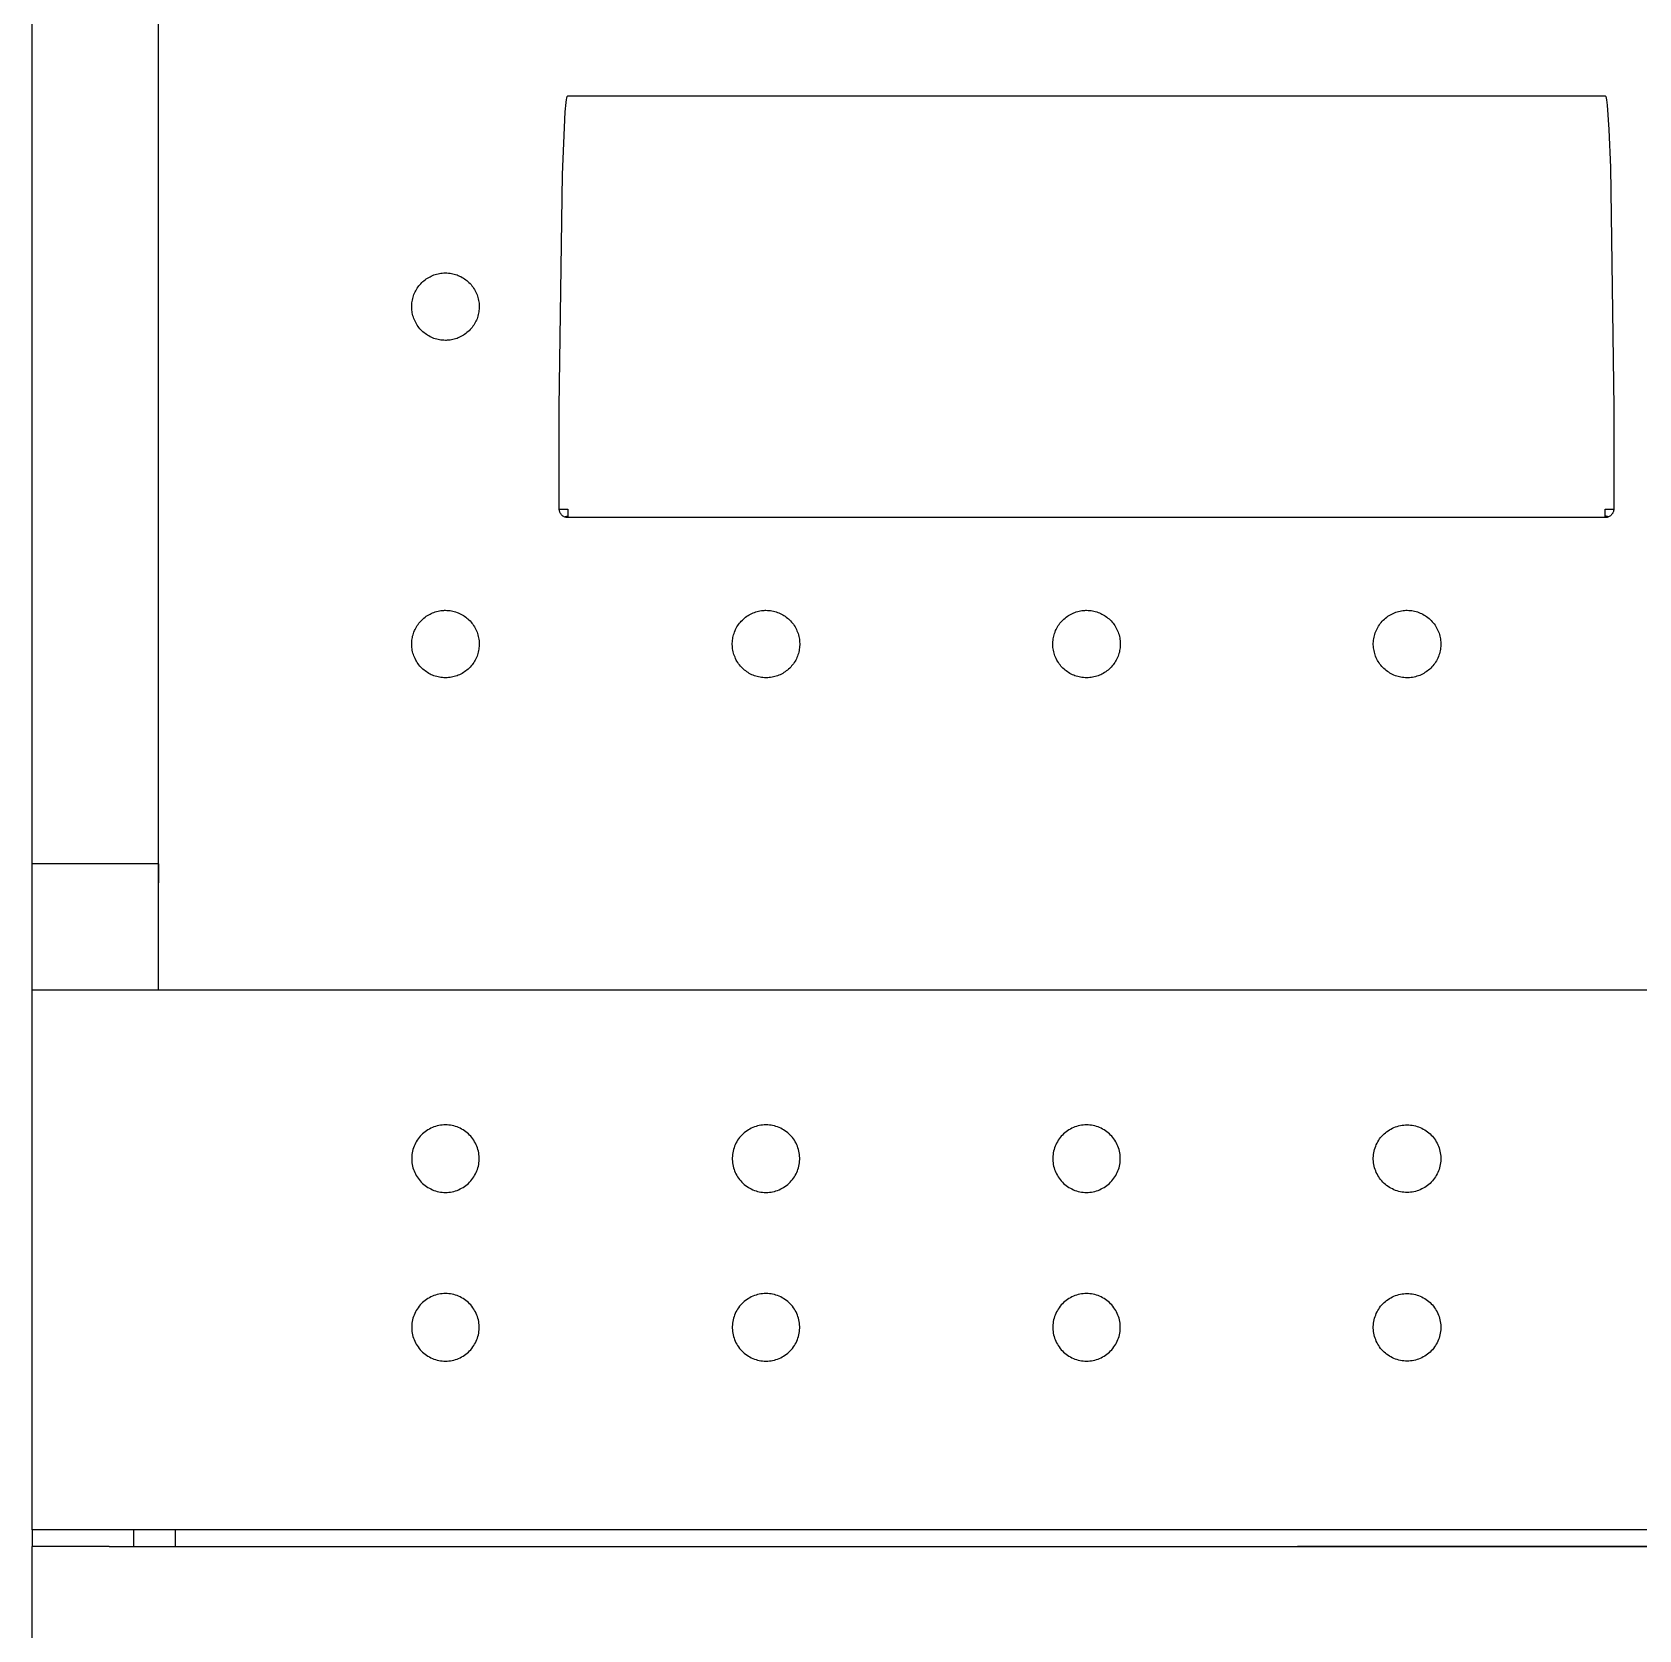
# Model space of a CAD drawing. Header units: millimetres. Extents: x 0 to 50, y 0 to 130.
# Drawn here: x 0 to 19.05, y 32.41 to 51.35 of the extents above; entities that cross this region are included whole.
import ezdxf

# ---------------------------------------------------------------- set-up
doc = ezdxf.new("R2010")
doc.units = ezdxf.units.MM

msp = doc.modelspace()

# ---------------------------------------------------------------- linework, layer by layer
at = {"color": 4, "linetype": 'CONTINUOUS', "true_color": 0x40d9ff}
for p, q in [((0, 33.6), (0, 107.024)), ((0, 41.5), (0, 88.5)), ((1.5, 41.539), (1.5, 88.461)), ((6.313, 45.607), (6.35, 45.619)), ((18.65, 45.6), (6.35, 45.6)), ((18.687, 45.607), (18.65, 45.619)), ((1.5, 41.496), (1.5, 41.539)), ((0, 41.5), (1.5, 41.5)), ((0, 40), (0, 41.5)), ((1.5, 41.269), (1.5, 41.496)), ((1.5, 40), (1.5, 41.269)), ((0, 40), (1.5, 40)), ((0, 33.6), (0, 40)), ((1.5, 40), (23.5, 40)), ((21.5, 33.6), (0, 33.6)), ((0, 33.6), (0, 33.4)), ((1.2, 33.6), (1.2, 33.4)), ((1.7, 33.4), (1.7, 33.6)), ((0, 33.4), (0.003, 33.4)), ((0, 23), (0, 33.4)), ((0.914, 33.4), (0.003, 33.4))]:
    msp.add_line(p, q, dxfattribs=at)
for points in [[(1.5, 41.539), (1.5, 41.585), (1.5, 41.634), (1.5, 41.685), (1.5, 41.739), (1.5, 41.796), (1.5, 41.855), (1.5, 41.916), (1.5, 41.979), (1.5, 42.044), (1.5, 42.11), (1.5, 42.178), (1.5, 42.248), (1.5, 42.319), (1.5, 42.39), (1.5, 42.463), (1.5, 42.536), (1.5, 42.61), (1.5, 42.684), (1.5, 51.609)], [(6.25, 45.7), (6.25, 46.908), (6.286, 49.665), (6.32, 50.409), (6.331, 50.52), (6.336, 50.557), (6.338, 50.572), (6.34, 50.579), (6.342, 50.586), (6.344, 50.591), (6.347, 50.596), (6.35, 50.6), (18.65, 50.6), (18.655, 50.593), (18.658, 50.588), (18.66, 50.58), (18.662, 50.571), (18.666, 50.55), (18.673, 50.488), (18.693, 50.201), (18.711, 49.751), (18.75, 46.908), (18.75, 45.7)], [(4.91, 47.7), (4.9, 47.7), (4.882, 47.701), (4.864, 47.702), (4.846, 47.704), (4.829, 47.706), (4.812, 47.71), (4.796, 47.714), (4.779, 47.719), (4.763, 47.724), (4.748, 47.73), (4.732, 47.737), (4.717, 47.744), (4.702, 47.753), (4.688, 47.761), (4.674, 47.771), (4.66, 47.781), (4.646, 47.791), (4.633, 47.802), (4.621, 47.814), (4.609, 47.826), (4.597, 47.839), (4.586, 47.852), (4.575, 47.866), (4.566, 47.881), (4.556, 47.896), (4.548, 47.911), (4.54, 47.927), (4.533, 47.943), (4.526, 47.959), (4.52, 47.975), (4.515, 47.992), (4.511, 48.009), (4.507, 48.026), (4.504, 48.043), (4.502, 48.06), (4.501, 48.077), (4.5, 48.094), (4.5, 48.111), (4.501, 48.128), (4.503, 48.145), (4.505, 48.162), (4.508, 48.178), (4.512, 48.195), (4.516, 48.211), (4.521, 48.227), (4.527, 48.243), (4.533, 48.259), (4.54, 48.274), (4.548, 48.289), (4.556, 48.304), (4.565, 48.319), (4.575, 48.333), (4.585, 48.346), (4.596, 48.36), (4.607, 48.372), (4.62, 48.385), (4.632, 48.397), (4.645, 48.408), (4.659, 48.419), (4.673, 48.429), (4.687, 48.438), (4.702, 48.447), (4.717, 48.455), (4.732, 48.463), (4.748, 48.47), (4.763, 48.476), (4.779, 48.481), (4.795, 48.486), (4.812, 48.49), (4.828, 48.493), (4.845, 48.496), (4.862, 48.498), (4.88, 48.499), (4.89, 48.5), (4.9, 48.5), (4.918, 48.499), (4.936, 48.498), (4.954, 48.496), (4.971, 48.494), (4.988, 48.49), (5.004, 48.486), (5.021, 48.481), (5.037, 48.476), (5.052, 48.47), (5.068, 48.463), (5.083, 48.456), (5.098, 48.447), (5.112, 48.439), (5.126, 48.429), (5.14, 48.419), (5.154, 48.409), (5.167, 48.398), (5.179, 48.386), (5.191, 48.374), (5.203, 48.361), (5.214, 48.348), (5.225, 48.334), (5.234, 48.319), (5.244, 48.304), (5.252, 48.289), (5.26, 48.273), (5.267, 48.257), (5.274, 48.241), (5.28, 48.225), (5.285, 48.208), (5.289, 48.191), (5.293, 48.174), (5.296, 48.157), (5.298, 48.14), (5.299, 48.123), (5.3, 48.106), (5.3, 48.089), (5.299, 48.072), (5.297, 48.055), (5.295, 48.038), (5.292, 48.022), (5.289, 48.005), (5.284, 47.989), (5.279, 47.973), (5.274, 47.957), (5.267, 47.941), (5.26, 47.926), (5.252, 47.911), (5.244, 47.896), (5.235, 47.881), (5.225, 47.867), (5.215, 47.854), (5.204, 47.84), (5.193, 47.828), (5.18, 47.815), (5.168, 47.804), (5.155, 47.792), (5.141, 47.781), (5.127, 47.771), (5.113, 47.762), (5.098, 47.753), (5.083, 47.745), (5.068, 47.737), (5.052, 47.73), (5.037, 47.724), (5.021, 47.718), (5.005, 47.714), (4.989, 47.71), (4.972, 47.706), (4.955, 47.704), (4.938, 47.702), (4.92, 47.701), (4.91, 47.7)], [(6.25, 45.7), (6.25, 45.7), (6.25, 45.7), (6.251, 45.7), (6.252, 45.7), (6.253, 45.7), (6.254, 45.7), (6.256, 45.7), (6.258, 45.7), (6.26, 45.7), (6.262, 45.7), (6.264, 45.7), (6.267, 45.7), (6.27, 45.7), (6.273, 45.7), (6.276, 45.7), (6.279, 45.7), (6.283, 45.7), (6.287, 45.7), (6.29, 45.7), (6.294, 45.7), (6.299, 45.7), (6.303, 45.7), (6.307, 45.7), (6.312, 45.7), (6.316, 45.7), (6.321, 45.7), (6.326, 45.7), (6.33, 45.7), (6.335, 45.7), (6.34, 45.7), (6.345, 45.7), (6.35, 45.7), (6.35, 45.695), (6.35, 45.69), (6.35, 45.685), (6.35, 45.68), (6.35, 45.676), (6.35, 45.671), (6.35, 45.666), (6.35, 45.662), (6.35, 45.657), (6.35, 45.653), (6.35, 45.649), (6.35, 45.644), (6.35, 45.64), (6.35, 45.637), (6.35, 45.633), (6.35, 45.629), (6.35, 45.626), (6.35, 45.623), (6.35, 45.62), (6.35, 45.617), (6.35, 45.614), (6.35, 45.612), (6.35, 45.61), (6.35, 45.608), (6.35, 45.606), (6.35, 45.604), (6.35, 45.603), (6.35, 45.602), (6.35, 45.601), (6.35, 45.6), (6.35, 45.6), (6.35, 45.6)], [(6.35, 45.6), (6.345, 45.6), (6.34, 45.6), (6.33, 45.602), (6.321, 45.604), (6.315, 45.606), (6.309, 45.609), (6.302, 45.612), (6.293, 45.618), (6.289, 45.621), (6.285, 45.625), (6.28, 45.629), (6.275, 45.634), (6.27, 45.64), (6.265, 45.647), (6.261, 45.655), (6.257, 45.664), (6.255, 45.668), (6.253, 45.674), (6.252, 45.679), (6.251, 45.685), (6.25, 45.691), (6.25, 45.7)], [(18.65, 45.6), (18.65, 45.6), (18.65, 45.6), (18.65, 45.601), (18.65, 45.602), (18.65, 45.603), (18.65, 45.604), (18.65, 45.606), (18.65, 45.608), (18.65, 45.61), (18.65, 45.612), (18.65, 45.614), (18.65, 45.617), (18.65, 45.62), (18.65, 45.623), (18.65, 45.626), (18.65, 45.629), (18.65, 45.633), (18.65, 45.637), (18.65, 45.64), (18.65, 45.644), (18.65, 45.649), (18.65, 45.653), (18.65, 45.657), (18.65, 45.662), (18.65, 45.666), (18.65, 45.671), (18.65, 45.676), (18.65, 45.68), (18.65, 45.685), (18.65, 45.69), (18.65, 45.695), (18.65, 45.7), (18.655, 45.7), (18.66, 45.7), (18.665, 45.7), (18.67, 45.7), (18.674, 45.7), (18.679, 45.7), (18.684, 45.7), (18.688, 45.7), (18.693, 45.7), (18.697, 45.7), (18.701, 45.7), (18.706, 45.7), (18.71, 45.7), (18.713, 45.7), (18.717, 45.7), (18.721, 45.7), (18.724, 45.7), (18.727, 45.7), (18.73, 45.7), (18.733, 45.7), (18.736, 45.7), (18.738, 45.7), (18.74, 45.7), (18.742, 45.7), (18.744, 45.7), (18.746, 45.7), (18.747, 45.7), (18.748, 45.7), (18.749, 45.7), (18.75, 45.7), (18.75, 45.7), (18.75, 45.7)], [(18.75, 45.7), (18.75, 45.695), (18.75, 45.69), (18.748, 45.68), (18.746, 45.671), (18.744, 45.665), (18.741, 45.659), (18.738, 45.652), (18.733, 45.644), (18.729, 45.639), (18.725, 45.635), (18.721, 45.63), (18.716, 45.625), (18.71, 45.62), (18.703, 45.615), (18.695, 45.611), (18.687, 45.607), (18.682, 45.605), (18.677, 45.603), (18.671, 45.602), (18.665, 45.601), (18.659, 45.6), (18.65, 45.6)], [(4.91, 43.7), (4.9, 43.7), (4.882, 43.701), (4.864, 43.702), (4.846, 43.704), (4.829, 43.706), (4.812, 43.71), (4.796, 43.714), (4.779, 43.719), (4.763, 43.724), (4.748, 43.73), (4.732, 43.737), (4.717, 43.744), (4.702, 43.753), (4.688, 43.761), (4.674, 43.771), (4.66, 43.781), (4.646, 43.791), (4.633, 43.802), (4.621, 43.814), (4.609, 43.826), (4.597, 43.839), (4.586, 43.852), (4.575, 43.866), (4.566, 43.881), (4.556, 43.896), (4.548, 43.911), (4.54, 43.927), (4.533, 43.943), (4.526, 43.959), (4.52, 43.975), (4.515, 43.992), (4.511, 44.009), (4.507, 44.026), (4.504, 44.043), (4.502, 44.06), (4.501, 44.077), (4.5, 44.094), (4.5, 44.111), (4.501, 44.128), (4.503, 44.145), (4.505, 44.162), (4.508, 44.178), (4.511, 44.195), (4.516, 44.211), (4.521, 44.227), (4.527, 44.243), (4.533, 44.259), (4.54, 44.274), (4.548, 44.289), (4.556, 44.304), (4.565, 44.319), (4.575, 44.333), (4.585, 44.346), (4.596, 44.36), (4.607, 44.372), (4.62, 44.385), (4.632, 44.396), (4.645, 44.408), (4.659, 44.418), (4.673, 44.429), (4.687, 44.438), (4.702, 44.447), (4.717, 44.455), (4.732, 44.463), (4.748, 44.47), (4.763, 44.476), (4.779, 44.481), (4.795, 44.486), (4.812, 44.49), (4.828, 44.493), (4.845, 44.496), (4.862, 44.498), (4.88, 44.499), (4.89, 44.5), (4.9, 44.5), (4.918, 44.499), (4.936, 44.498), (4.954, 44.496), (4.971, 44.493), (4.988, 44.49), (5.004, 44.486), (5.021, 44.481), (5.037, 44.476), (5.052, 44.47), (5.068, 44.463), (5.083, 44.456), (5.098, 44.447), (5.112, 44.439), (5.126, 44.429), (5.14, 44.419), (5.154, 44.409), (5.167, 44.398), (5.179, 44.386), (5.191, 44.374), (5.203, 44.361), (5.214, 44.348), (5.225, 44.334), (5.234, 44.319), (5.244, 44.304), (5.252, 44.289), (5.26, 44.273), (5.267, 44.257), (5.274, 44.241), (5.28, 44.225), (5.285, 44.208), (5.289, 44.191), (5.293, 44.174), (5.296, 44.157), (5.298, 44.14), (5.299, 44.123), (5.3, 44.106), (5.3, 44.089), (5.299, 44.072), (5.297, 44.055), (5.295, 44.038), (5.292, 44.022), (5.289, 44.005), (5.284, 43.989), (5.279, 43.973), (5.274, 43.957), (5.267, 43.941), (5.26, 43.926), (5.252, 43.911), (5.244, 43.896), (5.235, 43.881), (5.225, 43.867), (5.215, 43.854), (5.204, 43.84), (5.193, 43.828), (5.181, 43.815), (5.168, 43.804), (5.155, 43.792), (5.141, 43.782), (5.127, 43.771), (5.113, 43.761), (5.098, 43.753), (5.083, 43.745), (5.068, 43.737), (5.052, 43.73), (5.037, 43.724), (5.021, 43.719), (5.005, 43.714), (4.988, 43.71), (4.972, 43.706), (4.955, 43.704), (4.938, 43.702), (4.92, 43.701), (4.91, 43.7)], [(8.71, 43.7), (8.7, 43.7), (8.682, 43.701), (8.664, 43.702), (8.646, 43.704), (8.629, 43.706), (8.612, 43.71), (8.596, 43.714), (8.579, 43.719), (8.563, 43.724), (8.548, 43.73), (8.532, 43.737), (8.517, 43.744), (8.502, 43.753), (8.488, 43.761), (8.474, 43.771), (8.46, 43.781), (8.446, 43.791), (8.433, 43.802), (8.421, 43.814), (8.409, 43.826), (8.397, 43.839), (8.386, 43.852), (8.375, 43.866), (8.366, 43.881), (8.356, 43.896), (8.348, 43.911), (8.34, 43.927), (8.333, 43.943), (8.326, 43.959), (8.32, 43.975), (8.315, 43.992), (8.311, 44.009), (8.307, 44.026), (8.304, 44.043), (8.302, 44.06), (8.301, 44.077), (8.3, 44.094), (8.3, 44.111), (8.301, 44.128), (8.303, 44.145), (8.305, 44.162), (8.308, 44.178), (8.311, 44.195), (8.316, 44.211), (8.321, 44.227), (8.327, 44.243), (8.333, 44.259), (8.34, 44.274), (8.348, 44.289), (8.356, 44.304), (8.365, 44.319), (8.375, 44.333), (8.385, 44.346), (8.396, 44.36), (8.407, 44.372), (8.42, 44.385), (8.432, 44.396), (8.445, 44.408), (8.459, 44.418), (8.473, 44.429), (8.487, 44.438), (8.502, 44.447), (8.517, 44.455), (8.532, 44.463), (8.548, 44.47), (8.563, 44.476), (8.579, 44.481), (8.595, 44.486), (8.612, 44.49), (8.628, 44.493), (8.645, 44.496), (8.662, 44.498), (8.68, 44.499), (8.69, 44.5), (8.7, 44.5), (8.718, 44.499), (8.736, 44.498), (8.754, 44.496), (8.771, 44.493), (8.788, 44.49), (8.804, 44.486), (8.821, 44.481), (8.837, 44.476), (8.852, 44.47), (8.868, 44.463), (8.883, 44.456), (8.898, 44.447), (8.912, 44.439), (8.926, 44.429), (8.94, 44.419), (8.954, 44.409), (8.967, 44.398), (8.979, 44.386), (8.991, 44.374), (9.003, 44.361), (9.014, 44.348), (9.025, 44.334), (9.034, 44.319), (9.044, 44.304), (9.052, 44.289), (9.06, 44.273), (9.067, 44.257), (9.074, 44.241), (9.08, 44.225), (9.085, 44.208), (9.089, 44.191), (9.093, 44.174), (9.096, 44.157), (9.098, 44.14), (9.099, 44.123), (9.1, 44.106), (9.1, 44.089), (9.099, 44.072), (9.097, 44.055), (9.095, 44.038), (9.092, 44.022), (9.089, 44.005), (9.084, 43.989), (9.079, 43.973), (9.074, 43.957), (9.067, 43.941), (9.06, 43.926), (9.052, 43.911), (9.044, 43.896), (9.035, 43.881), (9.025, 43.867), (9.015, 43.854), (9.004, 43.84), (8.993, 43.828), (8.981, 43.815), (8.968, 43.804), (8.955, 43.792), (8.941, 43.782), (8.927, 43.771), (8.913, 43.761), (8.898, 43.753), (8.883, 43.745), (8.868, 43.737), (8.852, 43.73), (8.837, 43.724), (8.821, 43.719), (8.805, 43.714), (8.788, 43.71), (8.772, 43.706), (8.755, 43.704), (8.738, 43.702), (8.72, 43.701), (8.71, 43.7)], [(12.51, 43.7), (12.5, 43.7), (12.482, 43.701), (12.464, 43.702), (12.446, 43.704), (12.429, 43.706), (12.412, 43.71), (12.396, 43.714), (12.379, 43.719), (12.363, 43.724), (12.348, 43.73), (12.332, 43.737), (12.317, 43.744), (12.302, 43.753), (12.288, 43.761), (12.274, 43.771), (12.26, 43.781), (12.246, 43.791), (12.233, 43.802), (12.221, 43.814), (12.209, 43.826), (12.197, 43.839), (12.186, 43.852), (12.175, 43.866), (12.166, 43.881), (12.156, 43.896), (12.148, 43.911), (12.14, 43.927), (12.133, 43.943), (12.126, 43.959), (12.12, 43.975), (12.115, 43.992), (12.111, 44.009), (12.107, 44.026), (12.104, 44.043), (12.102, 44.06), (12.101, 44.077), (12.1, 44.094), (12.1, 44.111), (12.101, 44.128), (12.103, 44.145), (12.105, 44.162), (12.108, 44.178), (12.111, 44.195), (12.116, 44.211), (12.121, 44.227), (12.127, 44.243), (12.133, 44.259), (12.14, 44.274), (12.148, 44.289), (12.156, 44.304), (12.165, 44.319), (12.175, 44.333), (12.185, 44.346), (12.196, 44.36), (12.207, 44.372), (12.22, 44.385), (12.232, 44.396), (12.245, 44.408), (12.259, 44.418), (12.273, 44.429), (12.287, 44.438), (12.302, 44.447), (12.317, 44.455), (12.332, 44.463), (12.348, 44.47), (12.363, 44.476), (12.379, 44.481), (12.395, 44.486), (12.412, 44.49), (12.428, 44.493), (12.445, 44.496), (12.462, 44.498), (12.48, 44.499), (12.49, 44.5), (12.5, 44.5), (12.518, 44.499), (12.536, 44.498), (12.554, 44.496), (12.571, 44.493), (12.588, 44.49), (12.604, 44.486), (12.621, 44.481), (12.637, 44.476), (12.652, 44.47), (12.668, 44.463), (12.683, 44.456), (12.698, 44.447), (12.712, 44.439), (12.726, 44.429), (12.74, 44.419), (12.754, 44.409), (12.767, 44.398), (12.779, 44.386), (12.791, 44.374), (12.803, 44.361), (12.814, 44.348), (12.825, 44.334), (12.834, 44.319), (12.844, 44.304), (12.852, 44.289), (12.86, 44.273), (12.867, 44.257), (12.874, 44.241), (12.88, 44.225), (12.885, 44.208), (12.889, 44.191), (12.893, 44.174), (12.896, 44.157), (12.898, 44.14), (12.899, 44.123), (12.9, 44.106), (12.9, 44.089), (12.899, 44.072), (12.897, 44.055), (12.895, 44.038), (12.892, 44.022), (12.889, 44.005), (12.884, 43.989), (12.879, 43.973), (12.874, 43.957), (12.867, 43.941), (12.86, 43.926), (12.852, 43.911), (12.844, 43.896), (12.835, 43.881), (12.825, 43.867), (12.815, 43.854), (12.804, 43.84), (12.793, 43.828), (12.781, 43.815), (12.768, 43.804), (12.755, 43.792), (12.741, 43.782), (12.727, 43.771), (12.713, 43.761), (12.698, 43.753), (12.683, 43.745), (12.668, 43.737), (12.652, 43.73), (12.637, 43.724), (12.621, 43.719), (12.605, 43.714), (12.588, 43.71), (12.572, 43.706), (12.555, 43.704), (12.538, 43.702), (12.52, 43.701), (12.51, 43.7)], [(16.285, 44.5), (16.3, 44.5), (16.319, 44.499), (16.337, 44.498), (16.355, 44.496), (16.372, 44.493), (16.389, 44.49), (16.406, 44.485), (16.423, 44.481), (16.439, 44.475), (16.456, 44.468), (16.471, 44.461), (16.487, 44.453), (16.503, 44.444), (16.518, 44.435), (16.532, 44.425), (16.547, 44.414), (16.561, 44.403), (16.574, 44.391), (16.587, 44.378), (16.599, 44.365), (16.611, 44.352), (16.622, 44.338), (16.632, 44.323), (16.641, 44.308), (16.65, 44.293), (16.658, 44.278), (16.666, 44.262), (16.673, 44.245), (16.679, 44.229), (16.684, 44.212), (16.688, 44.195), (16.692, 44.178), (16.695, 44.161), (16.698, 44.144), (16.699, 44.126), (16.7, 44.108), (16.7, 44.091), (16.699, 44.073), (16.698, 44.055), (16.695, 44.038), (16.692, 44.02), (16.688, 44.003), (16.683, 43.985), (16.677, 43.968), (16.671, 43.951), (16.664, 43.934), (16.656, 43.918), (16.647, 43.902), (16.638, 43.886), (16.628, 43.871), (16.617, 43.857), (16.606, 43.843), (16.594, 43.829), (16.582, 43.816), (16.569, 43.804), (16.555, 43.792), (16.541, 43.781), (16.527, 43.771), (16.512, 43.761), (16.497, 43.752), (16.482, 43.744), (16.466, 43.736), (16.45, 43.729), (16.434, 43.723), (16.417, 43.718), (16.4, 43.713), (16.383, 43.709), (16.365, 43.705), (16.347, 43.703), (16.329, 43.701), (16.315, 43.7), (16.3, 43.7), (16.281, 43.701), (16.263, 43.702), (16.245, 43.704), (16.228, 43.706), (16.211, 43.71), (16.194, 43.714), (16.177, 43.719), (16.161, 43.725), (16.144, 43.732), (16.129, 43.739), (16.113, 43.747), (16.097, 43.756), (16.082, 43.765), (16.068, 43.775), (16.053, 43.786), (16.039, 43.797), (16.026, 43.809), (16.013, 43.822), (16.001, 43.835), (15.989, 43.848), (15.978, 43.862), (15.968, 43.877), (15.958, 43.892), (15.95, 43.907), (15.941, 43.922), (15.934, 43.938), (15.927, 43.955), (15.921, 43.971), (15.916, 43.988), (15.912, 44.005), (15.908, 44.022), (15.905, 44.039), (15.902, 44.056), (15.901, 44.074), (15.9, 44.092), (15.9, 44.109), (15.901, 44.127), (15.902, 44.145), (15.905, 44.162), (15.908, 44.18), (15.912, 44.197), (15.917, 44.215), (15.923, 44.232), (15.929, 44.249), (15.936, 44.266), (15.944, 44.282), (15.953, 44.298), (15.962, 44.314), (15.972, 44.329), (15.983, 44.343), (15.994, 44.357), (16.006, 44.371), (16.018, 44.384), (16.031, 44.396), (16.045, 44.408), (16.059, 44.419), (16.073, 44.429), (16.088, 44.439), (16.103, 44.448), (16.118, 44.456), (16.134, 44.464), (16.15, 44.471), (16.166, 44.477), (16.183, 44.482), (16.2, 44.487), (16.217, 44.491), (16.235, 44.495), (16.253, 44.497), (16.271, 44.499), (16.285, 44.5)], [(1.5, 41.496), (1.5, 41.456), (1.5, 41.419), (1.5, 41.386), (1.5, 41.355), (1.5, 41.329), (1.5, 41.305), (1.5, 41.285), (1.5, 41.269)], [(4.88, 37.6), (4.9, 37.6), (4.92, 37.6), (4.94, 37.602), (4.96, 37.604), (4.979, 37.608), (4.999, 37.612), (5.018, 37.618), (5.037, 37.624), (5.055, 37.631), (5.074, 37.64), (5.091, 37.649), (5.109, 37.659), (5.125, 37.67), (5.142, 37.681), (5.157, 37.694), (5.172, 37.707), (5.186, 37.721), (5.2, 37.735), (5.213, 37.751), (5.225, 37.767), (5.236, 37.783), (5.246, 37.8), (5.256, 37.818), (5.265, 37.835), (5.272, 37.854), (5.279, 37.873), (5.285, 37.892), (5.29, 37.911), (5.294, 37.931), (5.297, 37.95), (5.299, 37.97), (5.3, 37.99), (5.3, 38.01), (5.299, 38.03), (5.297, 38.05), (5.294, 38.069), (5.29, 38.089), (5.285, 38.108), (5.279, 38.127), (5.272, 38.146), (5.265, 38.165), (5.256, 38.182), (5.246, 38.2), (5.236, 38.217), (5.225, 38.233), (5.213, 38.249), (5.2, 38.265), (5.186, 38.279), (5.172, 38.293), (5.157, 38.306), (5.142, 38.319), (5.125, 38.33), (5.109, 38.341), (5.091, 38.351), (5.074, 38.36), (5.055, 38.369), (5.037, 38.376), (5.018, 38.382), (4.999, 38.388), (4.979, 38.392), (4.96, 38.396), (4.94, 38.398), (4.92, 38.4), (4.9, 38.4), (4.88, 38.4), (4.86, 38.398), (4.84, 38.396), (4.821, 38.392), (4.801, 38.388), (4.782, 38.382), (4.763, 38.376), (4.745, 38.369), (4.726, 38.36), (4.709, 38.351), (4.691, 38.341), (4.675, 38.33), (4.658, 38.319), (4.643, 38.306), (4.628, 38.293), (4.614, 38.279), (4.6, 38.265), (4.587, 38.249), (4.575, 38.233), (4.564, 38.217), (4.554, 38.2), (4.544, 38.182), (4.535, 38.165), (4.528, 38.146), (4.521, 38.127), (4.515, 38.108), (4.51, 38.089), (4.506, 38.069), (4.503, 38.05), (4.501, 38.03), (4.5, 38.01), (4.5, 37.99), (4.501, 37.97), (4.503, 37.95), (4.506, 37.931), (4.51, 37.911), (4.515, 37.892), (4.521, 37.873), (4.528, 37.854), (4.535, 37.835), (4.544, 37.818), (4.554, 37.8), (4.564, 37.783), (4.575, 37.767), (4.587, 37.751), (4.6, 37.735), (4.614, 37.721), (4.628, 37.707), (4.643, 37.694), (4.658, 37.681), (4.675, 37.67), (4.691, 37.659), (4.709, 37.649), (4.726, 37.64), (4.745, 37.631), (4.763, 37.624), (4.782, 37.618), (4.801, 37.612), (4.821, 37.608), (4.84, 37.604), (4.86, 37.602), (4.88, 37.6)], [(8.68, 37.6), (8.7, 37.6), (8.72, 37.6), (8.74, 37.602), (8.76, 37.604), (8.779, 37.608), (8.799, 37.612), (8.818, 37.618), (8.837, 37.624), (8.855, 37.631), (8.874, 37.64), (8.891, 37.649), (8.909, 37.659), (8.925, 37.67), (8.942, 37.681), (8.957, 37.694), (8.972, 37.707), (8.986, 37.721), (9, 37.735), (9.013, 37.751), (9.025, 37.767), (9.036, 37.783), (9.046, 37.8), (9.056, 37.818), (9.065, 37.835), (9.072, 37.854), (9.079, 37.873), (9.085, 37.892), (9.09, 37.911), (9.094, 37.931), (9.097, 37.95), (9.099, 37.97), (9.1, 37.99), (9.1, 38.01), (9.099, 38.03), (9.097, 38.05), (9.094, 38.069), (9.09, 38.089), (9.085, 38.108), (9.079, 38.127), (9.072, 38.146), (9.065, 38.165), (9.056, 38.182), (9.046, 38.2), (9.036, 38.217), (9.025, 38.233), (9.013, 38.249), (9, 38.265), (8.986, 38.279), (8.972, 38.293), (8.957, 38.306), (8.942, 38.319), (8.925, 38.33), (8.909, 38.341), (8.891, 38.351), (8.874, 38.36), (8.855, 38.369), (8.837, 38.376), (8.818, 38.382), (8.799, 38.388), (8.779, 38.392), (8.76, 38.396), (8.74, 38.398), (8.72, 38.4), (8.7, 38.4), (8.68, 38.4), (8.66, 38.398), (8.64, 38.396), (8.621, 38.392), (8.601, 38.388), (8.582, 38.382), (8.563, 38.376), (8.545, 38.369), (8.526, 38.36), (8.509, 38.351), (8.491, 38.341), (8.475, 38.33), (8.458, 38.319), (8.443, 38.306), (8.428, 38.293), (8.414, 38.279), (8.4, 38.265), (8.387, 38.249), (8.375, 38.233), (8.364, 38.217), (8.354, 38.2), (8.344, 38.182), (8.335, 38.165), (8.328, 38.146), (8.321, 38.127), (8.315, 38.108), (8.31, 38.089), (8.306, 38.069), (8.303, 38.05), (8.301, 38.03), (8.3, 38.01), (8.3, 37.99), (8.301, 37.97), (8.303, 37.95), (8.306, 37.931), (8.31, 37.911), (8.315, 37.892), (8.321, 37.873), (8.328, 37.854), (8.335, 37.835), (8.344, 37.818), (8.354, 37.8), (8.364, 37.783), (8.375, 37.767), (8.387, 37.751), (8.4, 37.735), (8.414, 37.721), (8.428, 37.707), (8.443, 37.694), (8.458, 37.681), (8.475, 37.67), (8.491, 37.659), (8.509, 37.649), (8.526, 37.64), (8.545, 37.631), (8.563, 37.624), (8.582, 37.618), (8.601, 37.612), (8.621, 37.608), (8.64, 37.604), (8.66, 37.602), (8.68, 37.6)], [(12.48, 37.6), (12.5, 37.6), (12.52, 37.6), (12.54, 37.602), (12.56, 37.604), (12.579, 37.608), (12.599, 37.612), (12.618, 37.618), (12.637, 37.624), (12.655, 37.631), (12.674, 37.64), (12.691, 37.649), (12.709, 37.659), (12.725, 37.67), (12.742, 37.681), (12.757, 37.694), (12.772, 37.707), (12.786, 37.721), (12.8, 37.735), (12.813, 37.751), (12.825, 37.767), (12.836, 37.783), (12.846, 37.8), (12.856, 37.818), (12.865, 37.835), (12.872, 37.854), (12.879, 37.873), (12.885, 37.892), (12.89, 37.911), (12.894, 37.931), (12.897, 37.95), (12.899, 37.97), (12.9, 37.99), (12.9, 38.01), (12.899, 38.03), (12.897, 38.05), (12.894, 38.069), (12.89, 38.089), (12.885, 38.108), (12.879, 38.127), (12.872, 38.146), (12.865, 38.165), (12.856, 38.182), (12.846, 38.2), (12.836, 38.217), (12.825, 38.233), (12.813, 38.249), (12.8, 38.265), (12.786, 38.279), (12.772, 38.293), (12.757, 38.306), (12.742, 38.319), (12.725, 38.33), (12.709, 38.341), (12.691, 38.351), (12.674, 38.36), (12.655, 38.369), (12.637, 38.376), (12.618, 38.382), (12.599, 38.388), (12.579, 38.392), (12.56, 38.396), (12.54, 38.398), (12.52, 38.4), (12.5, 38.4), (12.48, 38.4), (12.46, 38.398), (12.44, 38.396), (12.421, 38.392), (12.401, 38.388), (12.382, 38.382), (12.363, 38.376), (12.345, 38.369), (12.326, 38.36), (12.309, 38.351), (12.291, 38.341), (12.275, 38.33), (12.258, 38.319), (12.243, 38.306), (12.228, 38.293), (12.214, 38.279), (12.2, 38.265), (12.187, 38.249), (12.175, 38.233), (12.164, 38.217), (12.154, 38.2), (12.144, 38.182), (12.135, 38.165), (12.128, 38.146), (12.121, 38.127), (12.115, 38.108), (12.11, 38.089), (12.106, 38.069), (12.103, 38.05), (12.101, 38.03), (12.1, 38.01), (12.1, 37.99), (12.101, 37.97), (12.103, 37.95), (12.106, 37.931), (12.11, 37.911), (12.115, 37.892), (12.121, 37.873), (12.128, 37.854), (12.135, 37.835), (12.144, 37.818), (12.154, 37.8), (12.164, 37.783), (12.175, 37.767), (12.187, 37.751), (12.2, 37.735), (12.214, 37.721), (12.228, 37.707), (12.243, 37.694), (12.258, 37.681), (12.275, 37.67), (12.291, 37.659), (12.309, 37.649), (12.326, 37.64), (12.345, 37.631), (12.363, 37.624), (12.382, 37.618), (12.401, 37.612), (12.421, 37.608), (12.44, 37.604), (12.46, 37.602), (12.48, 37.6)], [(16.32, 37.6), (16.3, 37.6), (16.28, 37.6), (16.26, 37.602), (16.24, 37.604), (16.221, 37.608), (16.201, 37.612), (16.182, 37.618), (16.163, 37.624), (16.145, 37.631), (16.126, 37.64), (16.109, 37.649), (16.091, 37.659), (16.075, 37.67), (16.058, 37.681), (16.043, 37.694), (16.028, 37.707), (16.014, 37.721), (16, 37.735), (15.987, 37.751), (15.975, 37.767), (15.964, 37.783), (15.954, 37.8), (15.944, 37.818), (15.935, 37.835), (15.928, 37.854), (15.921, 37.873), (15.915, 37.892), (15.91, 37.911), (15.906, 37.931), (15.903, 37.95), (15.901, 37.97), (15.9, 37.99), (15.9, 38.01), (15.901, 38.03), (15.903, 38.05), (15.906, 38.069), (15.91, 38.089), (15.915, 38.108), (15.921, 38.127), (15.928, 38.146), (15.935, 38.165), (15.944, 38.182), (15.954, 38.2), (15.964, 38.217), (15.975, 38.233), (15.987, 38.249), (16, 38.265), (16.014, 38.279), (16.028, 38.293), (16.043, 38.306), (16.058, 38.319), (16.075, 38.33), (16.091, 38.341), (16.109, 38.351), (16.126, 38.36), (16.145, 38.369), (16.163, 38.376), (16.182, 38.382), (16.201, 38.388), (16.221, 38.392), (16.24, 38.396), (16.26, 38.398), (16.28, 38.4), (16.3, 38.4), (16.32, 38.4), (16.34, 38.398), (16.36, 38.396), (16.379, 38.392), (16.399, 38.388), (16.418, 38.382), (16.437, 38.376), (16.455, 38.369), (16.474, 38.36), (16.491, 38.351), (16.509, 38.341), (16.525, 38.33), (16.542, 38.319), (16.557, 38.306), (16.572, 38.293), (16.586, 38.279), (16.6, 38.265), (16.613, 38.249), (16.625, 38.233), (16.636, 38.217), (16.646, 38.2), (16.656, 38.182), (16.665, 38.165), (16.672, 38.146), (16.679, 38.127), (16.685, 38.108), (16.69, 38.089), (16.694, 38.069), (16.697, 38.05), (16.699, 38.03), (16.7, 38.01), (16.7, 37.99), (16.699, 37.97), (16.697, 37.95), (16.694, 37.931), (16.69, 37.911), (16.685, 37.892), (16.679, 37.873), (16.672, 37.854), (16.665, 37.835), (16.656, 37.818), (16.646, 37.8), (16.636, 37.783), (16.625, 37.767), (16.613, 37.751), (16.6, 37.735), (16.586, 37.721), (16.572, 37.707), (16.557, 37.694), (16.542, 37.681), (16.525, 37.67), (16.509, 37.659), (16.491, 37.649), (16.474, 37.64), (16.455, 37.631), (16.437, 37.624), (16.418, 37.618), (16.399, 37.612), (16.379, 37.608), (16.36, 37.604), (16.34, 37.602), (16.32, 37.6)], [(4.88, 35.6), (4.9, 35.6), (4.92, 35.6), (4.94, 35.602), (4.96, 35.604), (4.979, 35.608), (4.999, 35.612), (5.018, 35.618), (5.037, 35.624), (5.055, 35.631), (5.074, 35.64), (5.091, 35.649), (5.109, 35.659), (5.125, 35.67), (5.142, 35.681), (5.157, 35.694), (5.172, 35.707), (5.186, 35.721), (5.2, 35.735), (5.213, 35.751), (5.225, 35.767), (5.236, 35.783), (5.246, 35.8), (5.256, 35.818), (5.265, 35.835), (5.272, 35.854), (5.279, 35.873), (5.285, 35.892), (5.29, 35.911), (5.294, 35.931), (5.297, 35.95), (5.299, 35.97), (5.3, 35.99), (5.3, 36.01), (5.299, 36.03), (5.297, 36.05), (5.294, 36.069), (5.29, 36.089), (5.285, 36.108), (5.279, 36.127), (5.272, 36.146), (5.265, 36.165), (5.256, 36.182), (5.246, 36.2), (5.236, 36.217), (5.225, 36.233), (5.213, 36.249), (5.2, 36.265), (5.186, 36.279), (5.172, 36.293), (5.157, 36.306), (5.142, 36.319), (5.125, 36.33), (5.109, 36.341), (5.091, 36.351), (5.074, 36.36), (5.055, 36.369), (5.037, 36.376), (5.018, 36.382), (4.999, 36.388), (4.979, 36.392), (4.96, 36.396), (4.94, 36.398), (4.92, 36.4), (4.9, 36.4), (4.88, 36.4), (4.86, 36.398), (4.84, 36.396), (4.821, 36.392), (4.801, 36.388), (4.782, 36.382), (4.763, 36.376), (4.745, 36.369), (4.726, 36.36), (4.709, 36.351), (4.691, 36.341), (4.675, 36.33), (4.658, 36.319), (4.643, 36.306), (4.628, 36.293), (4.614, 36.279), (4.6, 36.265), (4.587, 36.249), (4.575, 36.233), (4.564, 36.217), (4.554, 36.2), (4.544, 36.182), (4.535, 36.165), (4.528, 36.146), (4.521, 36.127), (4.515, 36.108), (4.51, 36.089), (4.506, 36.069), (4.503, 36.05), (4.501, 36.03), (4.5, 36.01), (4.5, 35.99), (4.501, 35.97), (4.503, 35.95), (4.506, 35.931), (4.51, 35.911), (4.515, 35.892), (4.521, 35.873), (4.528, 35.854), (4.535, 35.835), (4.544, 35.818), (4.554, 35.8), (4.564, 35.783), (4.575, 35.767), (4.587, 35.751), (4.6, 35.735), (4.614, 35.721), (4.628, 35.707), (4.643, 35.694), (4.658, 35.681), (4.675, 35.67), (4.691, 35.659), (4.709, 35.649), (4.726, 35.64), (4.745, 35.631), (4.763, 35.624), (4.782, 35.618), (4.801, 35.612), (4.821, 35.608), (4.84, 35.604), (4.86, 35.602), (4.88, 35.6)], [(8.68, 35.6), (8.7, 35.6), (8.72, 35.6), (8.74, 35.602), (8.76, 35.604), (8.779, 35.608), (8.799, 35.612), (8.818, 35.618), (8.837, 35.624), (8.855, 35.631), (8.874, 35.64), (8.891, 35.649), (8.909, 35.659), (8.925, 35.67), (8.942, 35.681), (8.957, 35.694), (8.972, 35.707), (8.986, 35.721), (9, 35.735), (9.013, 35.751), (9.025, 35.767), (9.036, 35.783), (9.046, 35.8), (9.056, 35.818), (9.065, 35.835), (9.072, 35.854), (9.079, 35.873), (9.085, 35.892), (9.09, 35.911), (9.094, 35.931), (9.097, 35.95), (9.099, 35.97), (9.1, 35.99), (9.1, 36.01), (9.099, 36.03), (9.097, 36.05), (9.094, 36.069), (9.09, 36.089), (9.085, 36.108), (9.079, 36.127), (9.072, 36.146), (9.065, 36.165), (9.056, 36.182), (9.046, 36.2), (9.036, 36.217), (9.025, 36.233), (9.013, 36.249), (9, 36.265), (8.986, 36.279), (8.972, 36.293), (8.957, 36.306), (8.942, 36.319), (8.925, 36.33), (8.909, 36.341), (8.891, 36.351), (8.874, 36.36), (8.855, 36.369), (8.837, 36.376), (8.818, 36.382), (8.799, 36.388), (8.779, 36.392), (8.76, 36.396), (8.74, 36.398), (8.72, 36.4), (8.7, 36.4), (8.68, 36.4), (8.66, 36.398), (8.64, 36.396), (8.621, 36.392), (8.601, 36.388), (8.582, 36.382), (8.563, 36.376), (8.545, 36.369), (8.526, 36.36), (8.509, 36.351), (8.491, 36.341), (8.475, 36.33), (8.458, 36.319), (8.443, 36.306), (8.428, 36.293), (8.414, 36.279), (8.4, 36.265), (8.387, 36.249), (8.375, 36.233), (8.364, 36.217), (8.354, 36.2), (8.344, 36.182), (8.335, 36.165), (8.328, 36.146), (8.321, 36.127), (8.315, 36.108), (8.31, 36.089), (8.306, 36.069), (8.303, 36.05), (8.301, 36.03), (8.3, 36.01), (8.3, 35.99), (8.301, 35.97), (8.303, 35.95), (8.306, 35.931), (8.31, 35.911), (8.315, 35.892), (8.321, 35.873), (8.328, 35.854), (8.335, 35.835), (8.344, 35.818), (8.354, 35.8), (8.364, 35.783), (8.375, 35.767), (8.387, 35.751), (8.4, 35.735), (8.414, 35.721), (8.428, 35.707), (8.443, 35.694), (8.458, 35.681), (8.475, 35.67), (8.491, 35.659), (8.509, 35.649), (8.526, 35.64), (8.545, 35.631), (8.563, 35.624), (8.582, 35.618), (8.601, 35.612), (8.621, 35.608), (8.64, 35.604), (8.66, 35.602), (8.68, 35.6)], [(12.48, 35.6), (12.5, 35.6), (12.52, 35.6), (12.54, 35.602), (12.56, 35.604), (12.579, 35.608), (12.599, 35.612), (12.618, 35.618), (12.637, 35.624), (12.655, 35.631), (12.674, 35.64), (12.691, 35.649), (12.709, 35.659), (12.725, 35.67), (12.742, 35.681), (12.757, 35.694), (12.772, 35.707), (12.786, 35.721), (12.8, 35.735), (12.813, 35.751), (12.825, 35.767), (12.836, 35.783), (12.846, 35.8), (12.856, 35.818), (12.865, 35.835), (12.872, 35.854), (12.879, 35.873), (12.885, 35.892), (12.89, 35.911), (12.894, 35.931), (12.897, 35.95), (12.899, 35.97), (12.9, 35.99), (12.9, 36.01), (12.899, 36.03), (12.897, 36.05), (12.894, 36.069), (12.89, 36.089), (12.885, 36.108), (12.879, 36.127), (12.872, 36.146), (12.865, 36.165), (12.856, 36.182), (12.846, 36.2), (12.836, 36.217), (12.825, 36.233), (12.813, 36.249), (12.8, 36.265), (12.786, 36.279), (12.772, 36.293), (12.757, 36.306), (12.742, 36.319), (12.725, 36.33), (12.709, 36.341), (12.691, 36.351), (12.674, 36.36), (12.655, 36.369), (12.637, 36.376), (12.618, 36.382), (12.599, 36.388), (12.579, 36.392), (12.56, 36.396), (12.54, 36.398), (12.52, 36.4), (12.5, 36.4), (12.48, 36.4), (12.46, 36.398), (12.44, 36.396), (12.421, 36.392), (12.401, 36.388), (12.382, 36.382), (12.363, 36.376), (12.345, 36.369), (12.326, 36.36), (12.309, 36.351), (12.291, 36.341), (12.275, 36.33), (12.258, 36.319), (12.243, 36.306), (12.228, 36.293), (12.214, 36.279), (12.2, 36.265), (12.187, 36.249), (12.175, 36.233), (12.164, 36.217), (12.154, 36.2), (12.144, 36.182), (12.135, 36.165), (12.128, 36.146), (12.121, 36.127), (12.115, 36.108), (12.11, 36.089), (12.106, 36.069), (12.103, 36.05), (12.101, 36.03), (12.1, 36.01), (12.1, 35.99), (12.101, 35.97), (12.103, 35.95), (12.106, 35.931), (12.11, 35.911), (12.115, 35.892), (12.121, 35.873), (12.128, 35.854), (12.135, 35.835), (12.144, 35.818), (12.154, 35.8), (12.164, 35.783), (12.175, 35.767), (12.187, 35.751), (12.2, 35.735), (12.214, 35.721), (12.228, 35.707), (12.243, 35.694), (12.258, 35.681), (12.275, 35.67), (12.291, 35.659), (12.309, 35.649), (12.326, 35.64), (12.345, 35.631), (12.363, 35.624), (12.382, 35.618), (12.401, 35.612), (12.421, 35.608), (12.44, 35.604), (12.46, 35.602), (12.48, 35.6)], [(16.32, 35.6), (16.3, 35.6), (16.28, 35.6), (16.26, 35.602), (16.24, 35.604), (16.221, 35.608), (16.201, 35.612), (16.182, 35.618), (16.163, 35.624), (16.145, 35.631), (16.126, 35.64), (16.109, 35.649), (16.091, 35.659), (16.075, 35.67), (16.058, 35.681), (16.043, 35.694), (16.028, 35.707), (16.014, 35.721), (16, 35.735), (15.987, 35.751), (15.975, 35.767), (15.964, 35.783), (15.954, 35.8), (15.944, 35.818), (15.935, 35.835), (15.928, 35.854), (15.921, 35.873), (15.915, 35.892), (15.91, 35.911), (15.906, 35.931), (15.903, 35.95), (15.901, 35.97), (15.9, 35.99), (15.9, 36.01), (15.901, 36.03), (15.903, 36.05), (15.906, 36.069), (15.91, 36.089), (15.915, 36.108), (15.921, 36.127), (15.928, 36.146), (15.935, 36.165), (15.944, 36.182), (15.954, 36.2), (15.964, 36.217), (15.975, 36.233), (15.987, 36.249), (16, 36.265), (16.014, 36.279), (16.028, 36.293), (16.043, 36.306), (16.058, 36.319), (16.075, 36.33), (16.091, 36.341), (16.109, 36.351), (16.126, 36.36), (16.145, 36.369), (16.163, 36.376), (16.182, 36.382), (16.201, 36.388), (16.221, 36.392), (16.24, 36.396), (16.26, 36.398), (16.28, 36.4), (16.3, 36.4), (16.32, 36.4), (16.34, 36.398), (16.36, 36.396), (16.379, 36.392), (16.399, 36.388), (16.418, 36.382), (16.437, 36.376), (16.455, 36.369), (16.474, 36.36), (16.491, 36.351), (16.509, 36.341), (16.525, 36.33), (16.542, 36.319), (16.557, 36.306), (16.572, 36.293), (16.586, 36.279), (16.6, 36.265), (16.613, 36.249), (16.625, 36.233), (16.636, 36.217), (16.646, 36.2), (16.656, 36.182), (16.665, 36.165), (16.672, 36.146), (16.679, 36.127), (16.685, 36.108), (16.69, 36.089), (16.694, 36.069), (16.697, 36.05), (16.699, 36.03), (16.7, 36.01), (16.7, 35.99), (16.699, 35.97), (16.697, 35.95), (16.694, 35.931), (16.69, 35.911), (16.685, 35.892), (16.679, 35.873), (16.672, 35.854), (16.665, 35.835), (16.656, 35.818), (16.646, 35.8), (16.636, 35.783), (16.625, 35.767), (16.613, 35.751), (16.6, 35.735), (16.586, 35.721), (16.572, 35.707), (16.557, 35.694), (16.542, 35.681), (16.525, 35.67), (16.509, 35.659), (16.491, 35.649), (16.474, 35.64), (16.455, 35.631), (16.437, 35.624), (16.418, 35.618), (16.399, 35.612), (16.379, 35.608), (16.36, 35.604), (16.34, 35.602), (16.32, 35.6)], [(0.914, 33.4), (0.821, 33.4), (0.732, 33.4), (0.648, 33.4), (0.567, 33.4), (0.492, 33.4), (0.421, 33.4), (0.356, 33.4), (0.295, 33.4), (0.24, 33.4), (0.19, 33.4), (0.146, 33.4), (0.108, 33.4), (0.075, 33.4), (0.048, 33.4), (0.027, 33.4), (0.012, 33.4), (0.003, 33.4)], [(0.914, 33.4), (1.011, 33.4), (1.111, 33.4), (1.215, 33.4), (1.322, 33.4), (1.431, 33.4), (1.543, 33.4), (1.658, 33.4), (1.774, 33.4), (1.893, 33.4), (2.012, 33.4), (2.133, 33.4), (2.255, 33.4), (2.377, 33.4), (2.5, 33.4), (21.7, 33.4)], [(21.069, 33.4), (21.069, 33.4), (15, 33.4)]]:
    msp.add_lwpolyline(points, dxfattribs=at)

doc.saveas('drawing.dxf')
